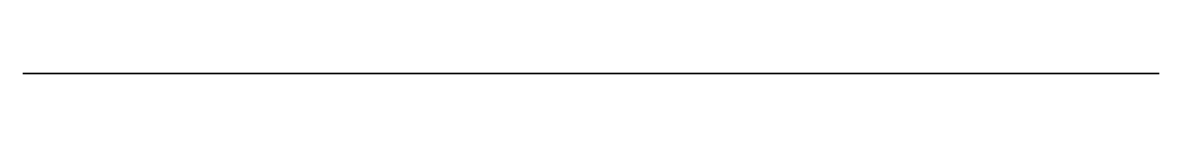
# Model space of a CAD drawing. Header units: millimetres. Extents: x 115.2 to 178.7, y 0 to 0.
import ezdxf

# ---------------------------------------------------------------- set-up
doc = ezdxf.new("R2010")
doc.units = ezdxf.units.MM
doc.layers.get('0').update_dxf_attribs({"color": 173, "true_color": 0x5858e1})

msp = doc.modelspace()

# ---------------------------------------------------------------- linework, layer by layer
at = {"color": 134, "true_color": 0x1c95b1}
msp.add_polyline3d([(163.169, 0, -137.849), (162.068, 0, -138.016), (160.958, 0, -138.135), (159.841, 0, -138.205), (158.72, 0, -138.226), (157.109, 0, -138.165), (155.506, 0, -138), (153.913, 0, -137.74), (152.332, 0, -137.395), (149.648, 0, -136.644), (147.013, 0, -135.722), (143.536, 0, -134.222), (142.665, 0, -133.872), (141.786, 0, -133.565), (141.343, 0, -133.433), (140.897, 0, -133.319), (140.447, 0, -133.223), (139.994, 0, -133.149), (139.555, 0, -133.098), (139.113, 0, -133.065), (138.671, 0, -133.049), (138.227, 0, -133.051), (137.784, 0, -133.07), (137.342, 0, -133.106), (136.903, 0, -133.16), (136.467, 0, -133.23), (135.699, 0, -133.388), (134.907, 0, -133.595), (134.122, 0, -133.848), (133.741, 0, -133.993), (133.373, 0, -134.149), (133.354, 0, -134.157), (133.334, 0, -134.163), (133.315, 0, -134.169), (133.295, 0, -134.172), (133.275, 0, -134.175), (133.255, 0, -134.176), (133.235, 0, -134.176), (133.215, 0, -134.175), (133.195, 0, -134.173), (133.175, 0, -134.169), (133.155, 0, -134.164), (133.135, 0, -134.158), (133.116, 0, -134.151), (133.097, 0, -134.143), (133.078, 0, -134.134), (133.059, 0, -134.123), (133.042, 0, -134.112), (133.024, 0, -134.099), (133.007, 0, -134.086), (132.991, 0, -134.071), (132.975, 0, -134.056), (132.96, 0, -134.039), (132.946, 0, -134.022), (132.932, 0, -134.003), (132.919, 0, -133.984), (132.907, 0, -133.964), (132.896, 0, -133.943), (132.886, 0, -133.922), (132.877, 0, -133.899), (132.869, 0, -133.876), (132.862, 0, -133.851), (132.857, 0, -133.826), (132.834, 0, -133.727), (132.808, 0, -133.629), (132.779, 0, -133.532), (132.746, 0, -133.437), (132.71, 0, -133.343), (132.671, 0, -133.251), (132.628, 0, -133.161), (132.583, 0, -133.072), (132.534, 0, -132.985), (132.482, 0, -132.901), (132.427, 0, -132.818), (132.37, 0, -132.737), (132.309, 0, -132.659), (132.246, 0, -132.583), (132.181, 0, -132.509), (132.113, 0, -132.438), (132.042, 0, -132.369), (131.969, 0, -132.303), (131.893, 0, -132.239), (131.816, 0, -132.178), (131.736, 0, -132.12), (131.654, 0, -132.065), (131.57, 0, -132.012), (131.484, 0, -131.963), (131.396, 0, -131.917), (131.306, 0, -131.874), (131.215, 0, -131.834), (131.122, 0, -131.797), (131.027, 0, -131.764), (130.93, 0, -131.735), (130.833, 0, -131.709), (130.734, 0, -131.686), (130.598, 0, -131.663), (130.462, 0, -131.647), (130.325, 0, -131.637), (130.187, 0, -131.631), (129.632, 0, -131.633), (117.924, 0, -131.665), (117.785, 0, -131.669), (117.647, 0, -131.68), (117.511, 0, -131.697), (117.377, 0, -131.721), (117.246, 0, -131.752), (117.117, 0, -131.789), (116.991, 0, -131.832), (116.868, 0, -131.881), (116.748, 0, -131.936), (116.631, 0, -131.996), (116.517, 0, -132.062), (116.407, 0, -132.132), (116.301, 0, -132.208), (116.198, 0, -132.289), (116.1, 0, -132.375), (116.006, 0, -132.465), (115.916, 0, -132.559), (115.83, 0, -132.658), (115.75, 0, -132.761), (115.674, 0, -132.867), (115.604, 0, -132.978), (115.538, 0, -133.091), (115.478, 0, -133.209), (115.424, 0, -133.329), (115.375, 0, -133.452), (115.333, 0, -133.579), (115.296, 0, -133.707), (115.266, 0, -133.839), (115.242, 0, -133.972), (115.225, 0, -134.108), (115.214, 0, -134.246), (115.211, 0, -134.386), (115.211, 0, -149.118), (132.781, 0, -149.118), (133.897, 0, -147.861), (159.915, 0, -147.861), (161.128, 0, -149.118), (178.728, 0, -149.118), (178.728, 0, -143.341), (178.726, 0, -142.511), (178.716, 0, -142.306), (178.696, 0, -142.102), (178.666, 0, -141.9), (178.645, 0, -141.8), (178.622, 0, -141.701), (178.559, 0, -141.49), (178.482, 0, -141.285), (178.393, 0, -141.087), (178.29, 0, -140.896), (178.176, 0, -140.713), (178.051, 0, -140.539), (177.914, 0, -140.373), (177.767, 0, -140.216), (177.611, 0, -140.069), (177.445, 0, -139.933), (177.27, 0, -139.808), (177.086, 0, -139.694), (176.895, 0, -139.592), (176.697, 0, -139.503), (176.492, 0, -139.427), (176.281, 0, -139.364), (176.182, 0, -139.34), (176.083, 0, -139.32), (175.881, 0, -139.29), (175.678, 0, -139.271), (175.473, 0, -139.26), (174.646, 0, -139.259), (163.54, 0, -139.259), (163.521, 0, -139.258), (163.502, 0, -139.257), (163.484, 0, -139.255), (163.466, 0, -139.251), (163.448, 0, -139.247), (163.43, 0, -139.242), (163.413, 0, -139.236), (163.396, 0, -139.23), (163.38, 0, -139.222), (163.364, 0, -139.214), (163.348, 0, -139.205), (163.333, 0, -139.195), (163.319, 0, -139.185), (163.305, 0, -139.174), (163.291, 0, -139.162), (163.278, 0, -139.15), (163.266, 0, -139.137), (163.254, 0, -139.124), (163.243, 0, -139.11), (163.233, 0, -139.095), (163.223, 0, -139.08), (163.214, 0, -139.065), (163.206, 0, -139.049), (163.199, 0, -139.032), (163.192, 0, -139.016), (163.186, 0, -138.998), (163.181, 0, -138.981), (163.177, 0, -138.963), (163.174, 0, -138.945), (163.171, 0, -138.926), (163.17, 0, -138.907), (163.169, 0, -138.888)], close=True, dxfattribs=at)

doc.saveas('drawing.dxf')
